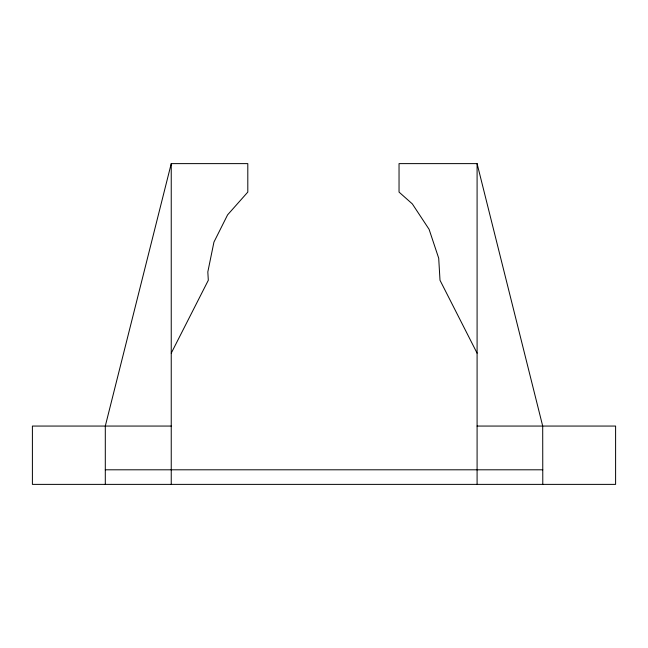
<?xml version="1.0" encoding="UTF-8"?>
<svg xmlns="http://www.w3.org/2000/svg" width="648" height="648" viewBox="0 0 648 648"><rect width="100%" height="100%" fill="white"/><g stroke="black" fill="none" stroke-linecap="round" stroke-linejoin="round"><path stroke-width="0.97" d="M171.242 353.16L208.316 280.26L207.822 271.917L213.945 242.085L227.586 214.861L247.803 192.092L247.803 163.62L171.242 163.62L105.3 426.06L105.3 484.38M542.789 484.38L542.7 426.06L477.09 163.62L399.038 163.62L399.038 192.092L412.331 203.893L429.089 229.319L438.704 258.212L440.008 280.26L477.09 353.16M171.242 426.06L32.4 426.06L32.4 484.38L615.6 484.38L615.6 426.06L477.09 426.06M105.3 469.8L542.765 469.8M477.09 163.62L477.09 484.38M171.242 163.62L171.242 484.38"/></g></svg>
